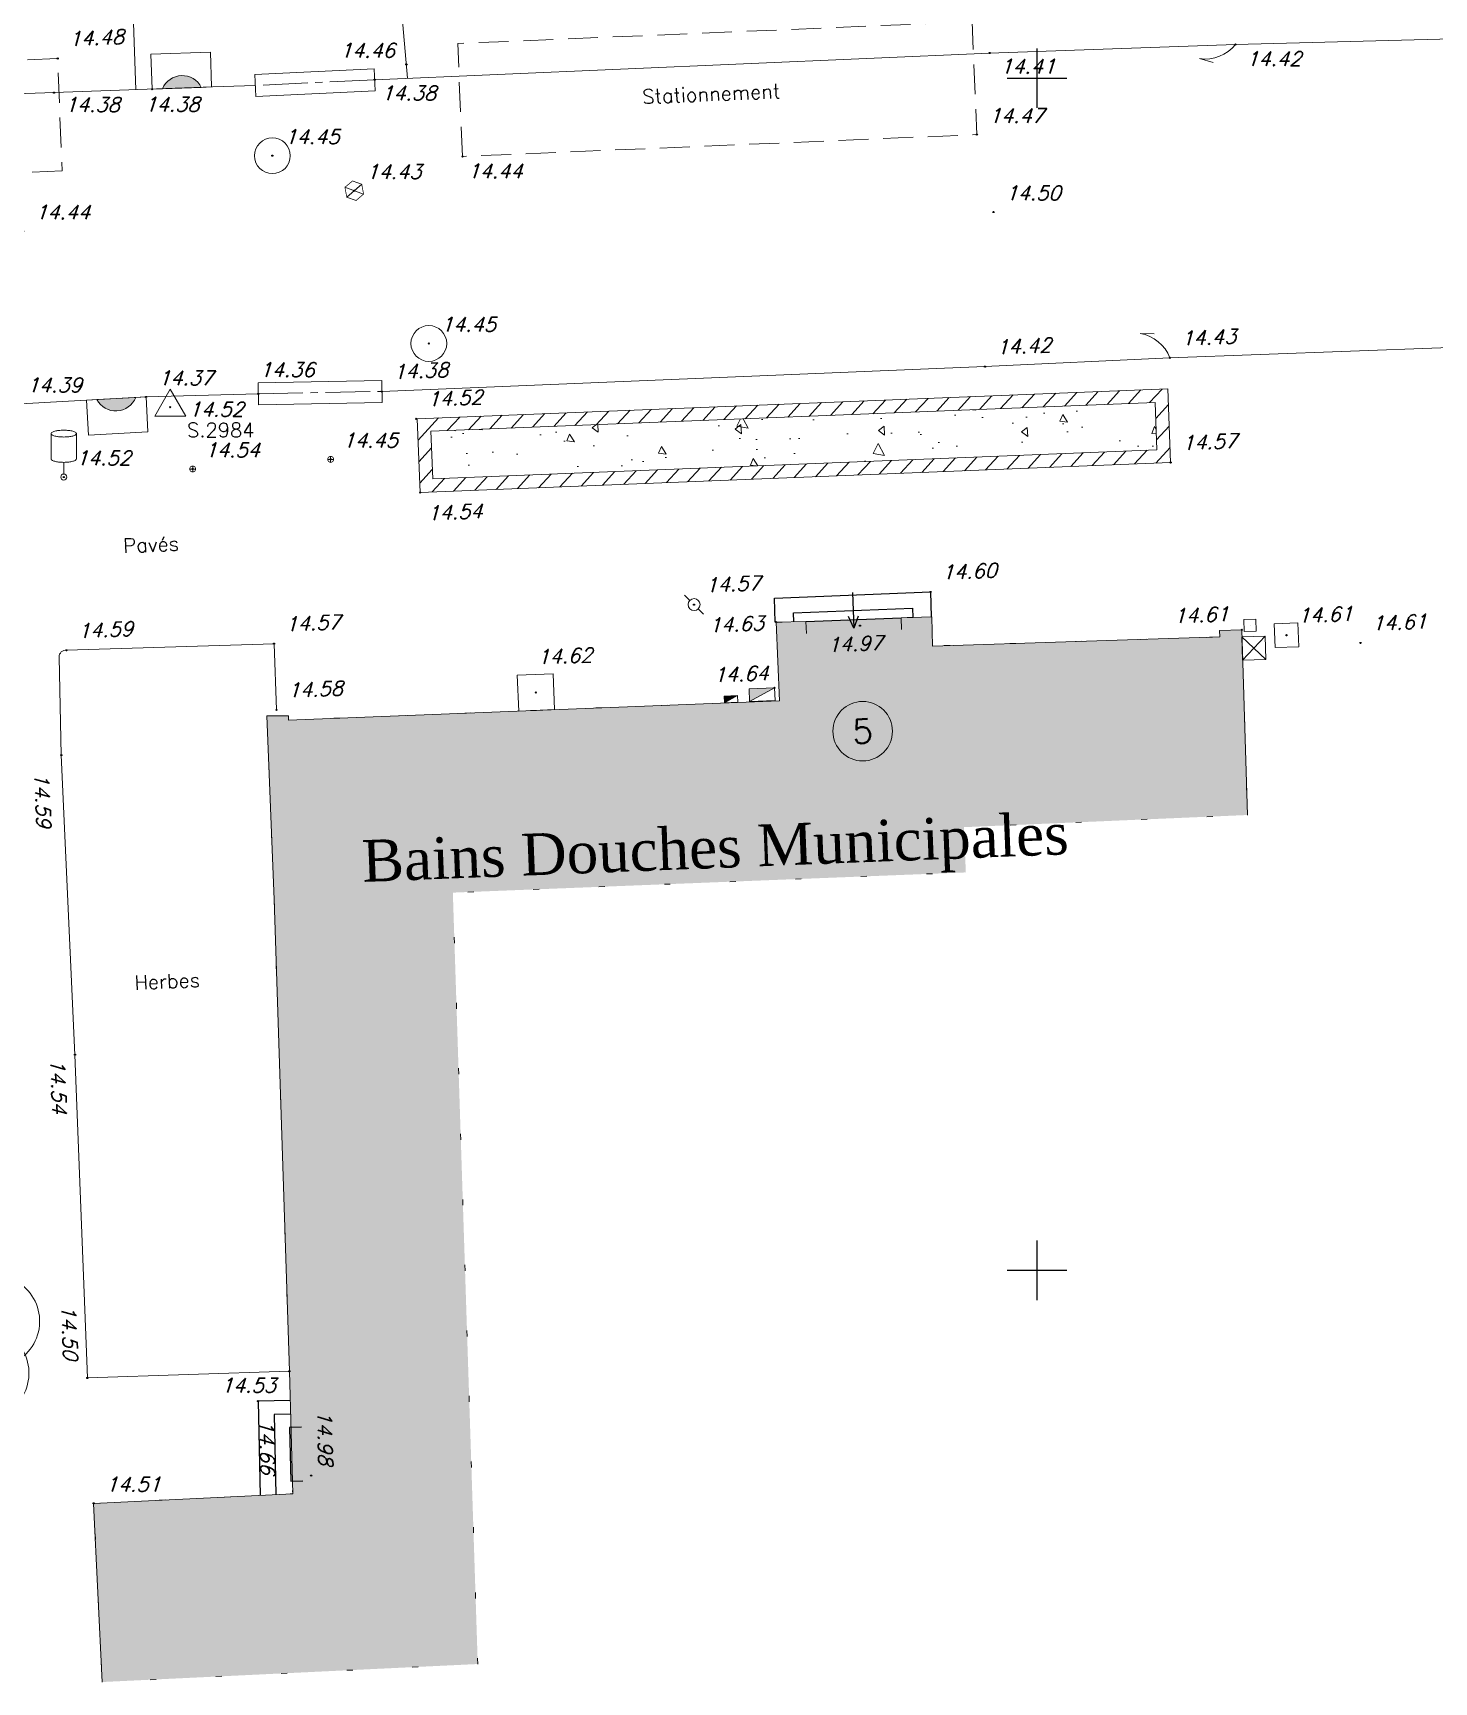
# Model space of a CAD drawing. Header units: metres. Extents: x 1373359 to 1376054, y 5226623 to 5228666.
# Drawn here: x 1375283.15 to 1375306.66, y 5226673.09 to 5226700.76 of the extents above; entities that cross this region are included whole.
import ezdxf
from ezdxf.enums import TextEntityAlignment as Align

# ---------------------------------------------------------------- set-up
doc = ezdxf.new("R2010")
doc.units = ezdxf.units.M
doc.header["$LTSCALE"] = 2
doc.header["$PDMODE"] = 32
doc.header["$PDSIZE"] = 0.02
for name, pattern in [('AXES2', [1.125, 0.75, -0.125, 0.125, -0.125]), ('INTERROMPU2', [0.375, 0.25, -0.125]), ('POINTILLE', [0.25, 0, -0.25])]:
    doc.linetypes.add(name, pattern=pattern)
doc.layers.get('0').update_dxf_attribs({"color": 6})
for name, color, linetype, lineweight in [('ASSEP_P_AFFCAR', 5, 'Continuous', 0), ('ASSEP_P_AV--RC', 5, 'Continuous', 9), ('ASSEP_P_SENS', 5, 'Continuous', 0), ('ASSEU_P_AFFCAR', 124, 'Continuous', 9), ('ASSEU_P_AFFRON', 124, 'Continuous', 9), ('EAU_P_BCH', 4, 'Continuous', 9), ('EAU_P_BCR', 4, 'Continuous', 9), ('EV_F_TEXNATSOL', 7, 'Continuous', 0), ('EV_P_ARBRE', 3, 'Continuous', 9), ('FDP_F_BATI', 7, 'Continuous', 9), ('FDP_F_TBATNOM', 7, 'Continuous', 9), ('FDP_F_TBATNUM', 7, 'Continuous', 9), ('FDP_L_BATI', 7, 'Continuous', 9), ('FDP_L_HAIE', 3, 'Continuous', 9), ('FDP_L_MURPLEIN', 7, 'Continuous', 9), ('GAZ_P_AFFREC', 30, 'Continuous', 9), ('GEOD_P_STA', 6, 'Continuous', 9), ('MOB_P_CORBEIL', 7, 'Continuous', 9), ('MOB_P_JARDINIE', 7, 'Continuous', 9), ('MOB_P_OBSBORNF', 7, 'Continuous', 9), ('SIGH _L_LIGNE', 7, 'INTERROMPU2', 9), ('VOIE_L_BORDREV', 252, 'Continuous', 0), ('VOIE_L_BORDURE', 7, 'Continuous', 9)]:
    doc.layers.add(name, color=color, linetype=linetype, lineweight=lineweight)
for name, color, linetype in [('FDP_P_SEUILPIE', 7, 'Continuous'), ('MEP_F_CARRO', 7, 'Continuous'), ('TopoAlt', 7, 'Continuous'), ('Topojis', 7, 'Continuous')]:
    doc.layers.add(name, color=color, linetype=linetype)
doc.styles.get("Standard").update_dxf_attribs({"font": 'romans.shx'})
doc.styles.add('TNR', font='TIMES.TTF', dxfattribs={"width": 0.999})

# ---------------------------------------------------------------- blocks, each defined once
blk = doc.blocks.new('Tcpoint')
at = {"color": 0}
blk.add_point((0, 0), dxfattribs=at)
at = {"layer": 'TopoAlt'}
blk.add_attdef('ALT', (0.2, 0.2), '', height=0.24, dxfattribs=at)
blk = doc.blocks.new('t003')
at = {"color": 0}
blk.add_line((0, 0), (0, 0), dxfattribs=at)
blk.add_lwpolyline([(0.259834, -0.149954), (-0.000053, 0.3), (-0.259781, -0.150046)], close=True, dxfattribs=at)
blk = doc.blocks.new('CB008')
blk.add_hatch(color=0).paths.add_polyline_path([(0.174, 0), (0.826, 0, 0.642037)])
at = {"color": 0}
for points in [[(0, 0.586), (1, 0.586)], [(0, 0), (0, 0.586)], [(1, 0), (1, 0.586)], [(0, 0), (0.174, 0)], [(0.174, 0), (0.826, 0)], [(0.826, 0), (1, 0)]]:
    blk.add_lwpolyline(points, dxfattribs=at)
blk.add_arc((0.5, -0.149), 0.358, 24.596, 155.404, dxfattribs=at)
blk = doc.blocks.new('u014')
at = {"color": 0}
blk.add_line((0, 0), (0, 0), dxfattribs=at)
blk.add_circle((0, 0), 0.3, dxfattribs=at)
blk = doc.blocks.new('CB019')
at = {"color": 0}
for p, q in [((-0.156, -0.057), (0.156, 0.057)), ((-0.126, 0.109), (0.126, -0.109))]:
    blk.add_line(p, q, dxfattribs=at)
at = {"color": 0, "const_width": 0.012}
blk.add_lwpolyline([(-0.03, -0.164), (0.126, -0.109), (0.156, 0.057), (0.03, 0.164), (-0.126, 0.109), (-0.156, -0.057)], close=True, dxfattribs=at)
blk = doc.blocks.new('CB011')
at = {"color": 0, "flags": 128}
blk.add_lwpolyline([(0, 0, 0.263702), (-0.602, 0.237), (-0.374, 0.3)], format="xyb", dxfattribs=at)
blk = doc.blocks.new('CB020')
at = {"color": 0}
for p, q in [((-0.212, 0.729), (-0.212, 0.304)), ((0.212, 0.304), (0.212, 0.729)), ((0, 0.248), (0, 0.05))]:
    blk.add_line(p, q, dxfattribs=at)
blk.add_lwpolyline([(-0.212, 0.729, 0.254607), (-0.203, 0.712, 0.078184), (-0.15, 0.688, 0.037786), (-0.087, 0.677, 0.027603), (0, 0.672, 0.027603), (0.087, 0.677, 0.037786), (0.15, 0.688, 0.078184), (0.203, 0.712, 0.254607), (0.212, 0.729, 0.254607), (0.203, 0.745, 0.078184), (0.15, 0.769, 0.037786), (0.087, 0.781, 0.027603), (0, 0.785, 0.027603), (-0.087, 0.781, 0.037786), (-0.15, 0.769, 0.078184), (-0.203, 0.745, 0.254607)], format="xyb", close=True, dxfattribs=at)
blk.add_circle((0, 0), 0.05, dxfattribs=at)
for centre, radius, start, end in [((-0.192, 0.304), 0.0197, 180, 237.1376), ((-0.102, 0.445), 0.187, 237.1376, 255.0197), ((0.102, 0.445), 0.187, 284.9803, 302.8624), ((0.192, 0.304), 0.0197, 302.8624, 0), ((-0.041, 0.673), 0.423, 255.0197, 263.6754), ((0, 1.039), 0.792, 263.6754, 270), ((0, 1.039), 0.792, 270, 276.3246), ((0.041, 0.673), 0.423, 276.3246, 284.9803)]:
    blk.add_arc(centre, radius, start, end, dxfattribs=at)
blk = doc.blocks.new('CB022')
at = {"color": 0}
blk.add_lwpolyline([(0, 0.5, -1.000317), (0, -0.5, -1.000317), (0, 0.5), (0, -0.5)], format="xyb", dxfattribs=at)
blk.add_lwpolyline([(0.5, 0), (-0.5, 0)], dxfattribs=at)
blk = doc.blocks.new('gd06')
blk.add_line((0, 0), (0, 0))
blk.add_lwpolyline([(-0.5, -0.5), (-0.5, 0.5), (0.5, 0.5), (0.5, -0.5)], close=True)
blk = doc.blocks.new('a001')
at = {"color": 0}
for points in [[(0.160355, 0.160355), (0.070711, 0.070711)], [(-0.070711, -0.070711), (-0.160355, -0.160355)]]:
    blk.add_lwpolyline(points, dxfattribs=at)
blk.add_circle((0, 0), 0.1, dxfattribs=at)
blk = doc.blocks.new('CB018')
blk.add_hatch(color=0).paths.add_polyline_path([(0.5, 0), (0.5, 0.25), (0, 0)])
at = {"color": 0, "linetype": 'Continuous'}
for p, q in [((0.5, 0.25), (0, 0.25)), ((0, 0.25), (0, 0)), ((0, 0), (0.5, 0)), ((0.5, 0), (0.5, 0.25))]:
    blk.add_line(p, q, dxfattribs=at)
at = {"color": 0}
blk.add_lwpolyline([(0, 0), (0.5, 0.25)], dxfattribs=at)
blk.add_lwpolyline([(0, 0), (0.5, 0), (0.5, 0.25)], close=True, dxfattribs=at)
blk = doc.blocks.new('CB012')
at = {"color": 0}
blk.add_line((0, 0), (0, 0), dxfattribs=at)
blk.add_lwpolyline([(-0.1, -0.1), (-0.1, 0.1), (0.1, 0.1), (0.1, -0.1)], close=True, dxfattribs=at)
blk = doc.blocks.new('CB014')
at = {"color": 0}
blk.add_line((0, 0), (0, 0), dxfattribs=at)
blk.add_lwpolyline([(-0.2, -0.2), (-0.2, 0.2), (0.2, 0.2), (0.2, -0.2)], close=True, dxfattribs=at)
blk = doc.blocks.new('CB024')
at = {"color": 0}
blk.add_circle((0, 0), 0.5, dxfattribs=at)
for centre, start, end in [((0.071, 3.409), 354.41036, 183.20297), ((-2.621, 2.181), 45.83893, 234.63154), ((2.71, 2.07), 302.98179, 131.7744), ((-3.34, -0.689), 97.2675, 286.06011), ((3.308, -0.828), 251.55321, 80.34582), ((-1.543, -3.041), 148.69607, 337.48868), ((1.415, -3.102), 200.12464, 28.91725)]:
    blk.add_arc(centre, 2.57, start, end, dxfattribs=at)

msp = doc.modelspace()

# ---------------------------------------------------------------- hatches: boundary and pattern name
at = {"layer": 'FDP_F_BATI'}
msp.add_hatch(color=9, dxfattribs=at).paths.add_polyline_path([(1375284.172, 5226676.089), (1375287.512, 5226676.249), (1375287.457, 5226678.305), (1375287.201, 5226686.218), (1375287.08, 5226689.303), (1375287.442, 5226689.3), (1375287.441, 5226689.23), (1375295.68, 5226689.555), (1375295.623, 5226690.872), (1375296.123, 5226690.884), (1375297.718, 5226690.948), (1375298.236, 5226690.962), (1375298.249, 5226690.473), (1375303.067, 5226690.626), (1375303.064, 5226690.736), (1375303.437, 5226690.746), (1375303.529, 5226687.638), (1375298.773, 5226687.434), (1375298.806, 5226686.675), (1375290.199, 5226686.336), (1375290.617, 5226673.394), (1375284.316, 5226673.092)])
at = {"layer": 'FDP_L_HAIE'}
h = msp.add_hatch(dxfattribs=at)
h.set_pattern_fill('AR-CONC', color=256, scale=0.008, style=0)
h.set_pattern_definition([(302.0312, (1375293.2492, 5226746.5096), (-0.570923, -1.34705), [0.1524, -1.6764]), (247.0312, (1375293.2492, 5226746.5096), (1.54088, -0.203335), [0.12192, -1.34112]), (352.4822, (1375293.2016, 5226746.3973), (0.96995, -1.55039), [0.12952, -1.42472]), (298.2154, (1375293.6358, 5226746.3842), (-0.988954, -1.959097), [0.2286, -2.5146]), (348.667, (1375293.5534, 5226746.221), (1.29695, -2.41724), [0.19428, -2.13708]), (243.215, (1375293.6358, 5226746.3842), (1.29694, -2.41724), [0.18288, -2.01168]), (273.0312, (1375293.4764, 5226746.2223), (-1.152404, -0.901368), [0.1524, -1.6764]), (218.0312, (1375293.4764, 5226746.2223), (1.249107, -0.924875), [0.12192, -1.34112]), (323.4826, (1375293.3804, 5226746.1471), (0.096707, -1.82624), [0.12952, -1.42472]), (289.5312, (1375293.2492, 5226746.50957), (0.635824, -0.2321845), [0, -1.324864, 0, -1.36144, 0, -1.3462]), (259.5312, (1375293.2492, 5226746.5096), (0.597444, -0.755729), [0, -0.776224, 0, -1.294384, 0, -0.51308]), (219.5312, (1375293.389, 5226746.9406), (-0.3782307, -1.0176786), [0, -0.508, 0, -1.58496, 0, -2.10312]), (209.5312, (1375293.4517, 5226747.1339), (-0.17209, -1.189985), [0, -0.6604, 0, -1.052576, 0, -1.49352])])
h.paths.add_polyline_path([(1375302.013, 5226693.763), (1375301.982, 5226694.56), (1375289.829, 5226694.076), (1375289.861, 5226693.278)])
at = {"layer": 'MOB_P_JARDINIE'}
h = msp.add_hatch(dxfattribs=at)
h.set_pattern_fill('ANSI31', color=256, scale=0.08, style=0)
h.set_pattern_definition([(47.573795383, (0, 0), (-0.187489304115, 0.171358573881), [])])
h.paths.add_polyline_path([(1375302.013, 5226693.763), (1375301.982, 5226694.56), (1375289.829, 5226694.076), (1375289.861, 5226693.278)], flags=16)
h.paths.add_polyline_path([(1375302.242, 5226693.552), (1375302.193, 5226694.789), (1375289.6, 5226694.287), (1375289.65, 5226693.05)])

# ---------------------------------------------------------------- linework, layer by layer
at = {"layer": 'FDP_F_BATI', "color": 255, "linetype": 'POINTILLE', "ltscale": 2, "flags": 128}
msp.add_lwpolyline([(1375284.172, 5226676.089), (1375287.512, 5226676.249), (1375287.457, 5226678.305), (1375287.201, 5226686.218), (1375287.08, 5226689.303), (1375287.442, 5226689.3), (1375287.441, 5226689.23), (1375295.68, 5226689.555), (1375295.623, 5226690.872), (1375296.123, 5226690.884), (1375297.718, 5226690.948), (1375298.236, 5226690.962), (1375298.249, 5226690.473), (1375303.067, 5226690.626), (1375303.064, 5226690.736), (1375303.437, 5226690.746), (1375303.529, 5226687.638), (1375298.773, 5226687.434), (1375298.806, 5226686.675), (1375290.199, 5226686.336), (1375290.617, 5226673.394), (1375284.316, 5226673.092)], close=True, dxfattribs=at)
at = {"layer": 'FDP_F_TBATNUM'}
msp.add_circle((1375297.075, 5226689.044), 0.499, dxfattribs=at)
at = {"layer": 'FDP_L_BATI'}
for points in [[(1375284.316, 5226673.092), (1375284.172, 5226676.089), (1375287.512, 5226676.249), (1375287.457, 5226678.305), (1375287.201, 5226686.218), (1375287.08, 5226689.303), (1375287.442, 5226689.3), (1375287.441, 5226689.23), (1375295.26, 5226689.538), (1375295.68, 5226689.555), (1375295.623, 5226690.872), (1375296.123, 5226690.884), (1375296.131, 5226690.685)], [(1375297.726, 5226690.748), (1375297.718, 5226690.948), (1375298.236, 5226690.962), (1375298.249, 5226690.473), (1375303.067, 5226690.626), (1375303.064, 5226690.736), (1375303.437, 5226690.746), (1375303.529, 5226687.638)]]:
    msp.add_lwpolyline(points, dxfattribs=at)
at = {"layer": 'FDP_L_MURPLEIN'}
for p, q in [((1375303.826, 5226690.639), (1375303.437, 5226690.626)), ((1375303.45, 5226690.236), (1375303.437, 5226690.626)), ((1375303.437, 5226690.626), (1375303.839, 5226690.249)), ((1375303.45, 5226690.236), (1375303.826, 5226690.639)), ((1375303.826, 5226690.639), (1375303.839, 5226690.249)), ((1375303.839, 5226690.249), (1375303.45, 5226690.236))]:
    msp.add_line(p, q, dxfattribs=at)
at = {"layer": 'FDP_P_SEUILPIE', "flags": 128}
for points in [[(1375295.606, 5226690.872), (1375295.596, 5226691.276), (1375298.212, 5226691.38), (1375298.224, 5226690.962)], [(1375296.903, 5226691.371), (1375296.926, 5226690.771)], [(1375296.123, 5226690.884), (1375297.718, 5226690.948)], [(1375296.998, 5226690.974), (1375296.926, 5226690.771), (1375296.838, 5226690.968)], [(1375287.47, 5226677.816), (1375286.931, 5226677.804), (1375286.966, 5226676.223)], [(1375287.476, 5226677.585), (1375287.201, 5226677.579), (1375287.231, 5226676.235)], [(1375287.661, 5226677.367), (1375287.461, 5226677.362), (1375287.481, 5226676.46), (1375287.681, 5226676.465)]]:
    msp.add_lwpolyline(points, dxfattribs=at)
at = {"layer": 'FDP_P_SEUILPIE'}
msp.add_lwpolyline([(1375295.919, 5226690.879), (1375295.916, 5226691.031), (1375297.913, 5226691.111), (1375297.917, 5226690.954)], dxfattribs=at)
at = {"layer": 'MEP_F_CARRO'}
for p, q in [((1375300, 5226699.5), (1375300, 5226700.5)), ((1375299.5, 5226700), (1375300.5, 5226700)), ((1375300, 5226679.5), (1375300, 5226680.5)), ((1375299.5, 5226680), (1375300.5, 5226680))]:
    msp.add_line(p, q, dxfattribs=at)
at = {"layer": 'MOB_P_JARDINIE', "flags": 128}
for points in [[(1375302.242, 5226693.552), (1375302.193, 5226694.789), (1375289.6, 5226694.287), (1375289.65, 5226693.05)], [(1375302.013, 5226693.763), (1375301.982, 5226694.56), (1375289.829, 5226694.076), (1375289.861, 5226693.278)]]:
    msp.add_lwpolyline(points, close=True, dxfattribs=at)
at = {"layer": 'SIGH _L_LIGNE', "flags": 128}
for points in [[(1375290.36, 5226698.687), (1375290.28, 5226700.581), (1375298.91, 5226700.947), (1375298.99, 5226699.053)], [(1375283.642, 5226698.444), (1375278.336, 5226698.238), (1375278.263, 5226700.125), (1375283.569, 5226700.33)]]:
    msp.add_lwpolyline(points, close=True, dxfattribs=at)
at = {"layer": 'VOIE_L_BORDREV'}
msp.add_lwpolyline([(1375289.44, 5226699.998), (1375289.294, 5226701.666)], dxfattribs=at)
at = {"layer": 'VOIE_L_BORDREV', "flags": 128}
msp.add_lwpolyline([(1375284.818, 5226701.574), (1375284.881, 5226699.807)], dxfattribs=at)
at = {"layer": 'VOIE_L_BORDURE'}
for points in [[(1375288.887, 5226699.974), (1375299.205, 5226700.422), (1375303.33, 5226700.565), (1375308.899, 5226700.713), (1375313.201, 5226700.922), (1375323.053, 5226701.404), (1375330.989, 5226701.645), (1375338.981, 5226702.011), (1375351.783, 5226702.548), (1375363.05, 5226703.048), (1375374.991, 5226703.526), (1375382.351, 5226703.817)], [(1375218.679, 5226697.246), (1375219.216, 5226697.238), (1375227.253, 5226697.54), (1375238.581, 5226697.995), (1375248.898, 5226698.403), (1375261.044, 5226698.904), (1375270.94, 5226699.252), (1375272.576, 5226699.353), (1375276.692, 5226699.517), (1375283.508, 5226699.758), (1375286.167, 5226699.853), (1375286.884, 5226699.879)], [(1375261.439, 5226693.672), (1375271.003, 5226694.071), (1375282.848, 5226694.532), (1375285.052, 5226694.652), (1375286.935, 5226694.705)]]:
    msp.add_lwpolyline(points, dxfattribs=at)
at = {"layer": 'VOIE_L_BORDURE', "flags": 128}
for points in [[(1375288.896, 5226699.79), (1375288.878, 5226700.159), (1375286.875, 5226700.063), (1375286.893, 5226699.694)], [(1375289.012, 5226694.56), (1375286.939, 5226694.521), (1375286.932, 5226694.89), (1375289.005, 5226694.93)]]:
    msp.add_lwpolyline(points, close=True, dxfattribs=at)
at = {"layer": 'VOIE_L_BORDURE', "linetype": 'AXES2', "ltscale": 0.5, "flags": 128}
for points in [[(1375288.887, 5226699.974), (1375286.884, 5226699.879)], [(1375286.935, 5226694.705), (1375289.008, 5226694.745)]]:
    msp.add_lwpolyline(points, dxfattribs=at)
at = {"layer": 'VOIE_L_BORDURE', "flags": 128}
msp.add_lwpolyline([(1375289.008, 5226694.745), (1375299.126, 5226695.161), (1375302.229, 5226695.307), (1375311.323, 5226695.645), (1375317.427, 5226695.895), (1375323.584, 5226696.147), (1375330.475, 5226696.423)], dxfattribs=at)
at = {"layer": 'VOIE_L_BORDURE'}
msp.add_lwpolyline([(1375287.457, 5226678.305), (1375284.067, 5226678.194), (1375283.859, 5226683.617), (1375283.629, 5226688.643), (1375283.593, 5226690.289, -0.45623), (1375283.717, 5226690.401), (1375287.199, 5226690.512), (1375287.239, 5226689.402)], format="xyb", dxfattribs=at)

# ---------------------------------------------------------------- block references
at = {"layer": 'ASSEP_P_AFFCAR', "yscale": -0.9999999999977532, "rotation": 2.30462397090405}
msp.add_blockref('CB012', (1375303.574, 5226690.82), dxfattribs=at)
at = {"layer": 'ASSEP_P_AV--RC'}
for p, rotation in [((1375285.153, 5226699.817), 2.038160177733614), ((1375285.052, 5226694.652), 183.0961728465797)]:
    msp.add_blockref('CB008', p, dxfattribs=dict(at, rotation=rotation))
at = {"layer": 'ASSEP_P_SENS', "yscale": -1}
msp.add_blockref('CB011', (1375303.33, 5226700.565), dxfattribs=at)
at = {"layer": 'ASSEP_P_SENS', "xscale": -1, "yscale": -0.9999999998810642, "rotation": 161.9282283921502}
msp.add_blockref('CB011', (1375302.229, 5226695.307), dxfattribs=at)
at = {"layer": 'ASSEU_P_AFFCAR', "yscale": -0.9999999999977505, "rotation": 2.262450134429267}
msp.add_blockref('CB014', (1375304.185, 5226690.654), dxfattribs=at)
at = {"layer": 'ASSEU_P_AFFCAR', "xscale": 0.6000000000124527, "yscale": -0.5999999999973391, "rotation": 2.256445170632033}
msp.add_blockref('gd06', (1375291.592, 5226689.694), dxfattribs=at)
at = {"layer": 'ASSEU_P_AFFRON', "yscale": -1}
for p in [(1375287.171, 5226698.699), (1375289.796, 5226695.549)]:
    msp.add_blockref('u014', p, dxfattribs=at)
at = {"layer": 'EAU_P_BCH', "yscale": -1}
msp.add_blockref('CB019', (1375288.545, 5226698.112), dxfattribs=at)
at = {"layer": 'EAU_P_BCR', "yscale": -1}
msp.add_blockref('a001', (1375294.246, 5226691.168), dxfattribs=at)
at = {"layer": 'EV_P_ARBRE', "xscale": 0.3, "yscale": -0.3}
msp.add_blockref('CB024', (1375281.503, 5226678.897), dxfattribs=at)
at = {"layer": 'GAZ_P_AFFREC'}
for p, xscale, yscale, zscale, rotation in [((1375295.596, 5226689.771), 0.857126193523648, 0.8571261934703215, 0.857126193523648, 182.2564452004507), ((1375294.977, 5226689.643), 0.4522218619336861, 0.4522218620404601, 0.4522218619630619, 182.2564451847929)]:
    msp.add_blockref('CB018', p, dxfattribs=dict(at, xscale=xscale, yscale=yscale, zscale=zscale, rotation=rotation))
at = {"layer": 'GEOD_P_STA'}
msp.add_blockref('t003', (1375285.457, 5226694.48), dxfattribs=at)
ref = msp.add_blockref('Tcpoint', (1375285.457, 5226694.48), dxfattribs=at)
ref.add_attrib('MAT', 'S.2984', (1375285.74, 5226693.976), dxfattribs={"height": 0.24})
ref.add_attrib('ALT', '14.52', (1375285.765, 5226694.325), dxfattribs={"layer": 'TopoAlt', "height": 0.24, "oblique": 18})
at = {"layer": 'MOB_P_CORBEIL'}
msp.add_blockref('CB020', (1375283.671, 5226693.308), dxfattribs=at)
at = {"layer": 'MOB_P_OBSBORNF', "xscale": 0.1, "yscale": -0.1}
for p in [(1375288.149, 5226693.605), (1375285.834, 5226693.443)]:
    msp.add_blockref('CB022', p, dxfattribs=at)
at = {"layer": 'Topojis'}
ref = msp.add_blockref('Tcpoint', (1375283.569, 5226700.33), dxfattribs=dict(at, rotation=2.493140380770722))
ref.add_attrib('ALT', '14.48', (1375283.76, 5226700.538), dxfattribs={"layer": 'TopoAlt', "height": 0.24, "rotation": 2.4931, "oblique": 18})
ref = msp.add_blockref('Tcpoint', (1375289.42, 5226700.231), dxfattribs=at)
ref.add_attrib('ALT', '14.46', (1375288.301, 5226700.346), dxfattribs={"layer": 'TopoAlt', "height": 0.24, "oblique": 18})
ref = msp.add_blockref('Tcpoint', (1375303.33, 5226700.565), dxfattribs=at)
ref.add_attrib('ALT', '14.42', (1375303.508, 5226700.205), dxfattribs={"layer": 'TopoAlt', "height": 0.24, "oblique": 18})
ref = msp.add_blockref('Tcpoint', (1375299.205, 5226700.422), dxfattribs=at)
ref.add_attrib('ALT', '14.41', (1375299.38, 5226700.08), dxfattribs={"layer": 'TopoAlt', "height": 0.24, "oblique": 18})
ref = msp.add_blockref('Tcpoint', (1375288.887, 5226699.974), dxfattribs=at)
ref.add_attrib('ALT', '14.38', (1375288.993, 5226699.629), dxfattribs={"layer": 'TopoAlt', "height": 0.24, "oblique": 18})
ref = msp.add_blockref('Tcpoint', (1375283.508, 5226699.758), dxfattribs=at)
ref.add_attrib('ALT', '14.38', (1375283.685, 5226699.437), dxfattribs={"layer": 'TopoAlt', "height": 0.24, "oblique": 18})
ref = msp.add_blockref('Tcpoint', (1375285.153, 5226699.817), dxfattribs=at)
ref.add_attrib('ALT', '14.38', (1375285.023, 5226699.442), dxfattribs={"layer": 'TopoAlt', "height": 0.24, "oblique": 18})
ref = msp.add_blockref('Tcpoint', (1375298.99, 5226699.053), dxfattribs=at)
ref.add_attrib('ALT', '14.47', (1375299.19, 5226699.253), dxfattribs={"layer": 'TopoAlt', "height": 0.24, "oblique": 18})
ref = msp.add_blockref('Tcpoint', (1375287.171, 5226698.699), dxfattribs=at)
ref.add_attrib('ALT', '14.45', (1375287.371, 5226698.899), dxfattribs={"layer": 'TopoAlt', "height": 0.24, "oblique": 18})
ref = msp.add_blockref('Tcpoint', (1375290.36, 5226698.687), dxfattribs=at)
ref.add_attrib('ALT', '14.44', (1375290.443, 5226698.322), dxfattribs={"layer": 'TopoAlt', "height": 0.24, "oblique": 18})
ref = msp.add_blockref('Tcpoint', (1375288.545, 5226698.112), dxfattribs=at)
ref.add_attrib('ALT', '14.43', (1375288.745, 5226698.312), dxfattribs={"layer": 'TopoAlt', "height": 0.24, "oblique": 18})
ref = msp.add_blockref('Tcpoint', (1375299.269, 5226697.754), dxfattribs=at)
ref.add_attrib('ALT', '14.50', (1375299.469, 5226697.954), dxfattribs={"layer": 'TopoAlt', "height": 0.24, "oblique": 18})
ref = msp.add_blockref('Tcpoint', (1375282.988, 5226697.432), dxfattribs=at)
ref.add_attrib('ALT', '14.44', (1375283.188, 5226697.632), dxfattribs={"layer": 'TopoAlt', "height": 0.24, "oblique": 18})
ref = msp.add_blockref('Tcpoint', (1375289.796, 5226695.549), dxfattribs=at)
ref.add_attrib('ALT', '14.45', (1375289.996, 5226695.749), dxfattribs={"layer": 'TopoAlt', "height": 0.24, "oblique": 18})
ref = msp.add_blockref('Tcpoint', (1375299.126, 5226695.161), dxfattribs=dict(at, rotation=2.262450134561818))
ref.add_attrib('ALT', '14.42', (1375299.318, 5226695.368), dxfattribs={"layer": 'TopoAlt', "height": 0.24, "rotation": 2.2625, "oblique": 18})
ref = msp.add_blockref('Tcpoint', (1375302.229, 5226695.307), dxfattribs=dict(at, rotation=2.262450134429267))
ref.add_attrib('ALT', '14.43', (1375302.421, 5226695.514), dxfattribs={"layer": 'TopoAlt', "height": 0.24, "rotation": 2.2625, "oblique": 18})
ref = msp.add_blockref('Tcpoint', (1375285.052, 5226694.652), dxfattribs=at)
ref.add_attrib('ALT', '14.37', (1375285.252, 5226694.852), dxfattribs={"layer": 'TopoAlt', "height": 0.24, "oblique": 18})
ref = msp.add_blockref('Tcpoint', (1375286.935, 5226694.705), dxfattribs=at)
ref.add_attrib('ALT', '14.36', (1375286.953, 5226694.988), dxfattribs={"layer": 'TopoAlt', "height": 0.24, "oblique": 18})
ref = msp.add_blockref('Tcpoint', (1375289.008, 5226694.745), dxfattribs=dict(at, rotation=2.262450134561818))
ref.add_attrib('ALT', '14.38', (1375289.2, 5226694.953), dxfattribs={"layer": 'TopoAlt', "height": 0.24, "rotation": 2.2625, "oblique": 18})
ref = msp.add_blockref('Tcpoint', (1375282.848, 5226694.532), dxfattribs=at)
ref.add_attrib('ALT', '14.39', (1375283.048, 5226694.732), dxfattribs={"layer": 'TopoAlt', "height": 0.24, "oblique": 18})
ref = msp.add_blockref('Tcpoint', (1375289.583, 5226694.286), dxfattribs=dict(at, rotation=2.262450134561818))
ref.add_attrib('ALT', '14.52', (1375289.775, 5226694.494), dxfattribs={"layer": 'TopoAlt', "height": 0.24, "rotation": 2.2625, "oblique": 18})
ref = msp.add_blockref('Tcpoint', (1375288.149, 5226693.605), dxfattribs=at)
ref.add_attrib('ALT', '14.45', (1375288.349, 5226693.805), dxfattribs={"layer": 'TopoAlt', "height": 0.24, "oblique": 18})
ref = msp.add_blockref('Tcpoint', (1375302.242, 5226693.552), dxfattribs=dict(at, rotation=2.262450134429267))
ref.add_attrib('ALT', '14.57', (1375302.434, 5226693.76), dxfattribs={"layer": 'TopoAlt', "height": 0.24, "rotation": 2.2625, "oblique": 18})
ref = msp.add_blockref('Tcpoint', (1375283.671, 5226693.308), dxfattribs=at)
ref.add_attrib('ALT', '14.52', (1375283.871, 5226693.508), dxfattribs={"layer": 'TopoAlt', "height": 0.24, "oblique": 18})
ref = msp.add_blockref('Tcpoint', (1375285.834, 5226693.443), dxfattribs=at)
ref.add_attrib('ALT', '14.54', (1375286.034, 5226693.643), dxfattribs={"layer": 'TopoAlt', "height": 0.24, "oblique": 18})
ref = msp.add_blockref('Tcpoint', (1375289.65, 5226693.05), dxfattribs=dict(at, rotation=2.262450134561818))
ref.add_attrib('ALT', '14.54', (1375289.773, 5226692.582), dxfattribs={"layer": 'TopoAlt', "height": 0.24, "rotation": 2.2625, "oblique": 18})
ref = msp.add_blockref('Tcpoint', (1375298.212, 5226691.38), dxfattribs=dict(at, rotation=2.262450134561818))
ref.add_attrib('ALT', '14.60', (1375298.404, 5226691.588), dxfattribs={"layer": 'TopoAlt', "height": 0.24, "rotation": 2.2625, "oblique": 18})
ref = msp.add_blockref('Tcpoint', (1375294.246, 5226691.168), dxfattribs=dict(at, rotation=2.262450134561818))
ref.add_attrib('ALT', '14.57', (1375294.438, 5226691.375), dxfattribs={"layer": 'TopoAlt', "height": 0.24, "rotation": 2.2625, "oblique": 18})
ref = msp.add_blockref('Tcpoint', (1375303.437, 5226690.746), dxfattribs=dict(at, rotation=2.262450134429267))
ref.add_attrib('ALT', '14.61', (1375302.295, 5226690.857), dxfattribs={"layer": 'TopoAlt', "height": 0.24, "rotation": 2.2625, "oblique": 18})
ref = msp.add_blockref('Tcpoint', (1375304.185, 5226690.654), dxfattribs=dict(at, rotation=2.262450134429267))
ref.add_attrib('ALT', '14.61', (1375304.377, 5226690.862), dxfattribs={"layer": 'TopoAlt', "height": 0.24, "rotation": 2.2625, "oblique": 18})
ref = msp.add_blockref('Tcpoint', (1375283.717, 5226690.401), dxfattribs=dict(at, rotation=2.262450134561818))
ref.add_attrib('ALT', '14.59', (1375283.909, 5226690.608), dxfattribs={"layer": 'TopoAlt', "height": 0.24, "rotation": 2.2625, "oblique": 18})
ref = msp.add_blockref('Tcpoint', (1375287.199, 5226690.512), dxfattribs=dict(at, rotation=2.262450134561818))
ref.add_attrib('ALT', '14.57', (1375287.391, 5226690.72), dxfattribs={"layer": 'TopoAlt', "height": 0.24, "rotation": 2.2625, "oblique": 18})
ref = msp.add_blockref('Tcpoint', (1375295.623, 5226690.872), dxfattribs=dict(at, rotation=2.262450134561818))
ref.add_attrib('ALT', '14.63', (1375294.496, 5226690.703), dxfattribs={"layer": 'TopoAlt', "height": 0.24, "rotation": 2.2625, "oblique": 18})
ref = msp.add_blockref('Tcpoint', (1375305.427, 5226690.525), dxfattribs=dict(at, rotation=2.262450134429267))
ref.add_attrib('ALT', '14.61', (1375305.619, 5226690.732), dxfattribs={"layer": 'TopoAlt', "height": 0.24, "rotation": 2.2625, "oblique": 18})
ref = msp.add_blockref('Tcpoint', (1375297.031, 5226690.814), dxfattribs=dict(at, rotation=2.262450134561818))
ref.add_attrib('ALT', '14.97', (1375296.487, 5226690.373), dxfattribs={"layer": 'TopoAlt', "height": 0.24, "rotation": 2.2625, "oblique": 18})
ref = msp.add_blockref('Tcpoint', (1375291.592, 5226689.694), dxfattribs=dict(at, rotation=2.262450134561818))
ref.add_attrib('ALT', '14.62', (1375291.618, 5226690.169), dxfattribs={"layer": 'TopoAlt', "height": 0.24, "rotation": 2.2625, "oblique": 18})
ref = msp.add_blockref('Tcpoint', (1375295.596, 5226689.771), dxfattribs=dict(at, rotation=2.262450134561818))
ref.add_attrib('ALT', '14.64', (1375294.575, 5226689.867), dxfattribs={"layer": 'TopoAlt', "height": 0.24, "rotation": 2.2625, "oblique": 18})
ref = msp.add_blockref('Tcpoint', (1375287.239, 5226689.402), dxfattribs=dict(at, rotation=2.262450134561818))
ref.add_attrib('ALT', '14.58', (1375287.431, 5226689.61), dxfattribs={"layer": 'TopoAlt', "height": 0.24, "rotation": 2.2625, "oblique": 18})
ref = msp.add_blockref('Tcpoint', (1375283.629, 5226688.643), dxfattribs=dict(at, rotation=272.625229695761))
ref.add_attrib('ALT', '14.59', (1375283.177, 5226688.351), dxfattribs={"layer": 'TopoAlt', "height": 0.24, "rotation": 272.6252, "oblique": 18})
ref = msp.add_blockref('Tcpoint', (1375283.859, 5226683.617), dxfattribs=dict(at, rotation=272.1964670916311))
ref.add_attrib('ALT', '14.54', (1375283.445, 5226683.553), dxfattribs={"layer": 'TopoAlt', "height": 0.24, "rotation": 272.1965, "oblique": 18})
ref = msp.add_blockref('Tcpoint', (1375284.067, 5226678.194), dxfattribs=dict(at, rotation=272.1964670916311))
ref.add_attrib('ALT', '14.50', (1375283.631, 5226679.423), dxfattribs={"layer": 'TopoAlt', "height": 0.24, "rotation": 272.1965, "oblique": 18})
ref = msp.add_blockref('Tcpoint', (1375287.457, 5226678.305), dxfattribs=at)
ref.add_attrib('ALT', '14.53', (1375286.303, 5226677.95), dxfattribs={"layer": 'TopoAlt', "height": 0.24, "oblique": 18})
ref = msp.add_blockref('Tcpoint', (1375286.931, 5226677.804), dxfattribs=dict(at, rotation=271.2674099276693))
ref.add_attrib('ALT', '14.66', (1375286.955, 5226677.5), dxfattribs={"layer": 'TopoAlt', "height": 0.24, "rotation": 271.2674, "oblique": 18})
ref = msp.add_blockref('Tcpoint', (1375287.822, 5226676.555), dxfattribs=dict(at, rotation=271.5355816170755))
ref.add_attrib('ALT', '14.98', (1375287.924, 5226677.655), dxfattribs={"layer": 'TopoAlt', "height": 0.24, "rotation": 271.5356, "oblique": 18})
ref = msp.add_blockref('Tcpoint', (1375284.172, 5226676.089), dxfattribs=at)
ref.add_attrib('ALT', '14.51', (1375284.372, 5226676.289), dxfattribs={"layer": 'TopoAlt', "height": 0.24, "oblique": 18})

# ---------------------------------------------------------------- texts
at = {"layer": 'EV_F_TEXNATSOL'}
for s, p in [('Stationnement', (1375293.382, 5226699.569, -14.421)), ('Pavés', (1375284.673, 5226692.034, -14.421)), ('Herbes', (1375284.861, 5226684.706, -14.421))]:
    msp.add_text(s, height=0.24, rotation=2.4328, dxfattribs=at).set_placement(p)
at = {"layer": 'FDP_F_TBATNOM', "style": 'TNR'}
msp.add_text('Bains Douches Municipales', height=0.7, rotation=2.2564, dxfattribs=at).set_placement((1375288.687, 5226686.515))
at = {"layer": 'FDP_F_TBATNUM'}
msp.add_text('5', height=0.406, rotation=2.3569, dxfattribs=at).set_placement((1375297.075, 5226689.044), align=Align.MIDDLE_CENTER)

doc.saveas('drawing.dxf')
